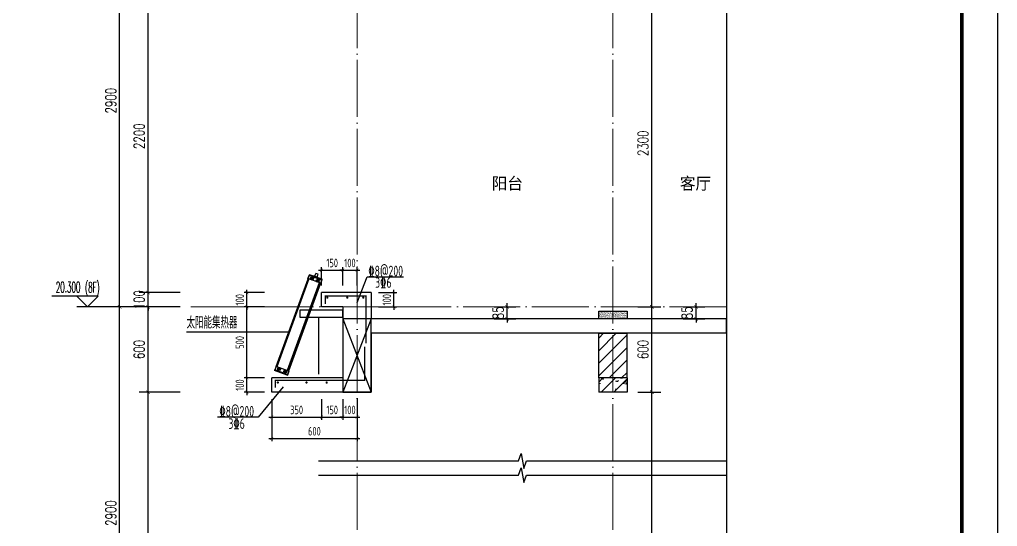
# Model space of a CAD drawing. Extents: x -1058961 to 23600, y -449123 to 2751847.
# Drawn here: x -97590 to -90711, y -22847 to -19283 of the extents above; entities that cross this region are included whole.
import ezdxf

# ---------------------------------------------------------------- set-up
doc = ezdxf.new("R2010")
doc.units = 0
doc.header["$LTSCALE"] = 1000
doc.linetypes.add('DOTE', pattern=[2.42, 2, -0.2, 0.02, -0.2])
doc.layers.get('0').update_dxf_attribs({"linetype": 'CONTINUOUS'})
doc.layers.get('DEFPOINTS').update_dxf_attribs({"linetype": 'CONTINUOUS'})
for name, color, linetype in [('DIM', 2, 'CONTINUOUS'), ('DIM_ELEV', 3, 'CONTINUOUS'), ('DIM_IDEN', 67, 'CONTINUOUS'), ('DIM_SYMB', 3, 'CONTINUOUS'), ('PUB_DIM', 3, 'CONTINUOUS'), ('PUB_TEXT', 2, 'CONTINUOUS'), ('REIN', 6, 'CONTINUOUS'), ('S-大样-砼线', 7, 'CONTINUOUS'), ('S-引出线', 40, 'CONTINUOUS'), ('TEXT', 2, 'CONTINUOUS'), ('WALL', 5, 'CONTINUOUS'), ('yichutu', 7, 'CONTINUOUS'), ('实线层', 7, 'CONTINUOUS'), ('看线', 251, 'CONTINUOUS'), ('立面-看线', 251, 'CONTINUOUS')]:
    doc.layers.add(name, color=color, linetype=linetype)
for name, color, linetype, lineweight in [('DOTE', 19, 'DOTE', 9), ('PUB_HATCH', 8, 'CONTINUOUS', 9), ('图框', 9, 'CONTINUOUS', 18)]:
    doc.layers.add(name, color=color, linetype=linetype, lineweight=lineweight)
doc.styles.add('_TCH_DIM', font='SIMPLEX.shx', dxfattribs={"width": 0.7, "bigfont": 'GBCBIG.shx'})
doc.styles.add('_TCH_DIM_T3', font='SIMPLEX', dxfattribs={"width": 0.705882, "bigfont": 'GBCBIG'})
doc.styles.add('DIM_FONT_T3', font='SIMPLEX', dxfattribs={"width": 0.705882, "bigfont": 'GBCBIG'})
doc.styles.add('TSSD_DIMENSION', font='Tssdeng.shx', dxfattribs={"width": 0.7, "bigfont": 'tssdchn.shx'})
doc.styles.add('TSSD_REIN', font='tssdeng.shx', dxfattribs={"width": 0.7, "height": 300, "bigfont": 'tssdchn.shx'})
doc.dimstyles.new('_TCH_ARCH&&25', dxfattribs={"dimtxt": 74.375, "dimasz": 25, "dimexe": 62.5, "dimexo": 75, "dimgap": 25, "dimtad": 1, "dimdec": 0, "dimzin": 0, "dimdsep": 46, "dimtxsty": '_TCH_DIM_T3', "dimblk": 'ARCHTICK', "dimcen": 0.09, "dimclrt": 7, "dimazin": 0, "dimtfac": 1, "dimtdec": 0, "dimtix": 1, "dimtmove": 2, "dimatfit": 3, "dimldrblk": 'ARCHTICK', "dimfxl": 0, "dimtolj": 1, "dimtzin": 0, "dimarcsym": 0})
doc.dimstyles.new('TSSD_20_20', dxfattribs={"dimtxt": 60, "dimasz": 20, "dimexe": 20, "dimexo": 50, "dimgap": 20, "dimtad": 1, "dimdec": 0, "dimzin": 0, "dimdsep": 46, "dimtxsty": 'TSSD_DIMENSION', "dimblk": 'ARCHTICK', "dimblk1": 'ARCHTICK', "dimblk2": 'ARCHTICK', "dimcen": 0, "dimdle": 20, "dimclrt": 7, "dimadec": 0, "dimazin": 0, "dimtfac": 1, "dimtdec": 0, "dimtix": 1, "dimtmove": 2, "dimatfit": 3, "dimfxl": 0, "dimtolj": 1, "dimtzin": 0, "dimarcsym": 0})

# ---------------------------------------------------------------- blocks, each defined once
blk = doc.blocks.new('GFDDDDRG')
at = {"layer": '图框'}
blk.add_lwpolyline([(923310, -107437), (923310, -159999), (893610, -159999), (893610, -107437)], close=True, dxfattribs=at)
blk.add_lwpolyline([(923310, -107437), (923310, -159999), (893610, -159999), (893610, -107437)], close=True, dxfattribs=at)
at = {"layer": '图框', "const_width": 50}
blk.add_lwpolyline([(894110, -159499), (922810, -159499), (922810, -108687), (894110, -108687)], close=True, dxfattribs=at)
blk = doc.blocks.new('A$C01192DFB')
at = {"layer": '实线层', "color": 5}
for p, q in [((-468.5, -396.9), (-243.8, 220.5)), ((-243.5, 220.4), (-468.2, -397)), ((-467.7, -397.2), (-243, 220.2)), ((-240, 219.1), (-464.7, -398.3)), ((-239.5, 218.9), (-464.2, -398.5)), ((-245.2, 221), (-235.1, 248.7)), ((-155, 188.2), (-245.2, 221)), ((-244.8, 220.8), (-234.5, 249)), ((-146.5, 211.5), (-236.8, 244.3)), ((-146.9, 212), (-236.2, 244.4)), ((-235.1, 248.7), (-234.7, 248.5)), ((-145.3, 216.4), (-234.6, 248.9)), ((-145.2, 216.5), (-234.5, 249)), ((-219.7, 220.8), (-218.7, 223.5)), ((-217.8, 218.6), (-219.7, 220.8)), ((-219.4, 214.4), (-214.3, 228.2)), ((-218.7, 223.5), (-215.9, 224)), ((-215, 219.1), (-217.8, 218.6)), ((-215.9, 224), (-214, 221.8)), ((-214, 221.8), (-215, 219.1)), ((-196.4, 238.3), (-203, 237.5)), ((-176.7, 228), (-203, 237.5)), ((-196.4, 238.3), (-189.3, 257.6)), ((-196.4, 238.3), (-181.3, 232.8)), ((-174.3, 252.1), (-189.3, 257.6)), ((-181.3, 232.8), (-174.3, 252.1)), ((-181.3, 232.8), (-176.7, 228)), ((-179.3, 206.1), (-178.4, 208.8)), ((-179, 199.7), (-174, 213.5)), ((-178.4, 208.8), (-175.5, 209.3)), ((-175.5, 209.3), (-173.7, 207.1)), ((-173.7, 207.1), (-174.6, 204.4)), ((-155.5, 188.3), (-145.2, 216.5)), ((-155, 188.2), (-144.9, 215.9)), ((-144.9, 215.9), (-145.4, 216)), ((-166, 192.2), (-390.7, -425.2)), ((-165.7, 192), (-390.4, -425.3)), ((-381.9, -428.4), (-157.2, 189)), ((-156.8, 188.8), (-381.5, -428.6)), ((-381.1, -428.7), (-156.4, 188.7)), ((-177.5, 203.9), (-179.3, 206.1)), ((-174.6, 204.4), (-177.5, 203.9)), ((-469.9, -396.4), (-480, -424.1)), ((-469.5, -396.6), (-479.7, -424.8)), ((-379.7, -429.2), (-469.9, -396.4)), ((-379.7, -429.2), (-468, -397.1)), ((-450.2, -412.7), (-451.2, -415.4)), ((-445.9, -408), (-450.9, -421.8)), ((-447.4, -412.2), (-450.2, -412.7)), ((-445.5, -414.4), (-447.4, -412.2)), ((-480, -424.1), (-479.6, -424.3)), ((-390.4, -457.1), (-479.7, -424.6)), ((-390.5, -457.2), (-479.7, -424.8)), ((-388.2, -452.5), (-478.4, -419.7)), ((-388.8, -452.7), (-478.1, -420.2)), ((-451.2, -415.4), (-449.4, -417.6)), ((-449.4, -417.6), (-446.5, -417.1)), ((-446.5, -417.1), (-445.5, -414.4)), ((-406.6, -428.6), (-407.6, -431.3)), ((-407.6, -431.3), (-405.7, -433.5)), ((-402.2, -423.9), (-407.2, -437.7)), ((-403.7, -428.1), (-406.6, -428.6)), ((-405.7, -433.5), (-402.9, -433)), ((-401.9, -430.3), (-403.7, -428.1)), ((-402.9, -433), (-401.9, -430.3)), ((-380.2, -429.1), (-390.5, -457.2)), ((-389.8, -456.9), (-390.3, -456.8)), ((-379.7, -429.2), (-389.8, -456.9))]:
    blk.add_line(p, q, dxfattribs=at)
for points in [[(-236.8, 244.3), (-236.7, 244.4), (-236.5, 244.5), (-236.4, 244.5), (-236.2, 244.4)], [(-146.5, 211.5), (-146.5, 211.6), (-146.6, 211.7), (-146.7, 211.9), (-146.9, 212)], [(-478.4, -419.7), (-478.4, -419.8), (-478.4, -420), (-478.2, -420.1), (-478.1, -420.2)], [(-388.2, -452.5), (-388.3, -452.6), (-388.4, -452.7), (-388.6, -452.7), (-388.8, -452.7)]]:
    blk.add_lwpolyline(points, dxfattribs=at)
blk.add_lwpolyline([(0, 0), (-302.4, 0), (-302.4, -49.7), (0, -49.7)], close=True, dxfattribs=at)
for centre, radius in [((-216.8, 221.3), 10), ((-216.8, 221.3), 9.5), ((-176.5, 206.6), 10), ((-176.5, 206.6), 9.5), ((-448.4, -414.9), 10), ((-448.4, -414.9), 9.5), ((-404.7, -430.8), 10), ((-404.7, -430.8), 9.5)]:
    blk.add_circle(centre, radius, dxfattribs=at)
for centre, start, end in [((-234.7, 248.5), 70, 160), ((-145.4, 216), 340, 70), ((-479.6, -424.3), 160, 250), ((-390.3, -456.8), 250, 340)]:
    blk.add_arc(centre, 0.5, start, end, dxfattribs=at)
blk = doc.blocks.new('_ArchTick')
at = {"color": 0, "linetype": 'ByBlock', "const_width": 0.15}
blk.add_lwpolyline([(-0.5, -0.5), (0.5, 0.5)], dxfattribs=at)
blk = doc.blocks.new('*D3242')
at = {"layer": 'DEFPOINTS', "color": 0}
for p in [(871532.9, -114286.1), (871707.5, -114286.1), (871707.5, -114386.1)]:
    blk.add_point(p, dxfattribs=at)
at = {"layer": 'DIM', "color": 0, "lineweight": -2}
for p, q in [((871532.9, -114286.1), (871532.9, -114266.1)), ((871657.5, -114286.1), (871512.9, -114286.1)), ((871532.9, -114386.1), (871532.9, -114286.1)), ((871657.5, -114386.1), (871512.9, -114386.1)), ((871532.9, -114386.1), (871532.9, -114406.1))]:
    blk.add_line(p, q, dxfattribs=at)
at = {"layer": 'DIM', "color": 0, "lineweight": -2, "xscale": 20, "yscale": 20, "zscale": 20}
for p, rotation in [((871532.9, -114286.1), 270), ((871532.9, -114386.1), 90)]:
    blk.add_blockref('_ArchTick', p, dxfattribs=dict(at, rotation=rotation))
at = {"layer": 'DIM', "color": 7, "insert": (871482.9, -114336.1), "char_height": 60, "attachment_point": 5, "rotation": 90, "style": 'TSSD_DIMENSION'}
blk.add_mtext('\\A1;100', dxfattribs=at)
blk = doc.blocks.new('*D3243')
at = {"layer": 'DEFPOINTS', "color": 0}
for p in [(871532.9, -114386.1), (871707.5, -114386.1), (871707.5, -114886.1)]:
    blk.add_point(p, dxfattribs=at)
at = {"layer": 'DIM', "color": 0, "lineweight": -2}
for p, q in [((871657.5, -114386.1), (871512.9, -114386.1)), ((871532.9, -114906.1), (871532.9, -114366.1)), ((871657.5, -114886.1), (871512.9, -114886.1))]:
    blk.add_line(p, q, dxfattribs=at)
at = {"layer": 'DIM', "color": 0, "lineweight": -2, "xscale": 20, "yscale": 20, "zscale": 20}
for p, rotation in [((871532.9, -114386.1), 90), ((871532.9, -114886.1), 270)]:
    blk.add_blockref('_ArchTick', p, dxfattribs=dict(at, rotation=rotation))
at = {"layer": 'DIM', "color": 7, "insert": (871482.9, -114636.1), "char_height": 60, "attachment_point": 5, "rotation": 90, "style": 'TSSD_DIMENSION'}
blk.add_mtext('\\A1;500', dxfattribs=at)
blk = doc.blocks.new('*D3244')
at = {"layer": 'DEFPOINTS', "color": 0}
for p in [(871532.9, -114886.1), (871707.5, -114886.1), (871707.5, -114986.1)]:
    blk.add_point(p, dxfattribs=at)
at = {"layer": 'DIM', "color": 0, "lineweight": -2}
for p, q in [((871657.5, -114886.1), (871512.9, -114886.1)), ((871532.9, -114886.1), (871532.9, -114866.1)), ((871532.9, -114986.1), (871532.9, -114886.1)), ((871657.5, -114986.1), (871512.9, -114986.1)), ((871532.9, -114986.1), (871532.9, -115006.1))]:
    blk.add_line(p, q, dxfattribs=at)
at = {"layer": 'DIM', "color": 0, "lineweight": -2, "xscale": 20, "yscale": 20, "zscale": 20}
for p, rotation in [((871532.9, -114886.1), 270), ((871532.9, -114986.1), 90)]:
    blk.add_blockref('_ArchTick', p, dxfattribs=dict(at, rotation=rotation))
at = {"layer": 'DIM', "color": 7, "insert": (871482.9, -114936.1), "char_height": 60, "attachment_point": 5, "rotation": 90, "style": 'TSSD_DIMENSION'}
blk.add_mtext('\\A1;100', dxfattribs=at)
blk = doc.blocks.new('*D3245')
at = {"layer": 'DEFPOINTS', "color": 0}
for p in [(872407.5, -114286.1), (872567.5, -114286.1), (872407.5, -114386.1)]:
    blk.add_point(p, dxfattribs=at)
at = {"layer": 'DIM', "color": 0, "lineweight": -2}
for p, q in [((872567.5, -114286.1), (872567.5, -114266.1)), ((872457.5, -114286.1), (872587.5, -114286.1)), ((872567.5, -114386.1), (872567.5, -114286.1)), ((872457.5, -114386.1), (872587.5, -114386.1)), ((872567.5, -114386.1), (872567.5, -114406.1))]:
    blk.add_line(p, q, dxfattribs=at)
at = {"layer": 'DIM', "color": 0, "lineweight": -2, "xscale": 20, "yscale": 20, "zscale": 20}
for p, rotation in [((872567.5, -114286.1), 270), ((872567.5, -114386.1), 90)]:
    blk.add_blockref('_ArchTick', p, dxfattribs=dict(at, rotation=rotation))
at = {"layer": 'DIM', "color": 7, "insert": (872517.5, -114336.1), "char_height": 60, "attachment_point": 5, "rotation": 90, "style": 'TSSD_DIMENSION'}
blk.add_mtext('\\A1;100', dxfattribs=at)
blk = doc.blocks.new('*D3246')
at = {"layer": 'DEFPOINTS', "color": 0}
for p in [(872207.5, -114127.5), (872057.5, -114286.1), (872207.5, -114286.1)]:
    blk.add_point(p, dxfattribs=at)
at = {"layer": 'DIM', "color": 0, "lineweight": -2}
for p, q in [((872037.5, -114127.5), (872227.5, -114127.5)), ((872057.5, -114236.1), (872057.5, -114107.5)), ((872207.5, -114236.1), (872207.5, -114107.5))]:
    blk.add_line(p, q, dxfattribs=at)
at = {"layer": 'DIM', "color": 0, "lineweight": -2, "xscale": 20, "yscale": 20, "zscale": 20, "rotation": 180}
blk.add_blockref('_ArchTick', (872057.5, -114127.5), dxfattribs=at)
at = {"layer": 'DIM', "color": 0, "lineweight": -2, "xscale": 20, "yscale": 20, "zscale": 20}
blk.add_blockref('_ArchTick', (872207.5, -114127.5), dxfattribs=at)
at = {"layer": 'DIM', "color": 7, "insert": (872132.5, -114077.5), "char_height": 60, "attachment_point": 5, "style": 'TSSD_DIMENSION'}
blk.add_mtext('\\A1;150', dxfattribs=at)
blk = doc.blocks.new('*D3247')
at = {"layer": 'DEFPOINTS', "color": 0}
for p in [(872307.5, -114127.5), (872207.5, -114286.1), (872307.5, -114286.1)]:
    blk.add_point(p, dxfattribs=at)
at = {"layer": 'DIM', "color": 0, "lineweight": -2}
for p, q in [((872207.5, -114127.5), (872187.5, -114127.5)), ((872207.5, -114236.1), (872207.5, -114107.5)), ((872207.5, -114127.5), (872307.5, -114127.5)), ((872307.5, -114236.1), (872307.5, -114107.5)), ((872307.5, -114127.5), (872327.5, -114127.5))]:
    blk.add_line(p, q, dxfattribs=at)
at = {"layer": 'DIM', "color": 0, "lineweight": -2, "xscale": 20, "yscale": 20, "zscale": 20}
blk.add_blockref('_ArchTick', (872207.5, -114127.5), dxfattribs=at)
at = {"layer": 'DIM', "color": 0, "lineweight": -2, "xscale": 20, "yscale": 20, "zscale": 20, "rotation": 180}
blk.add_blockref('_ArchTick', (872307.5, -114127.5), dxfattribs=at)
at = {"layer": 'DIM', "color": 7, "insert": (872257.5, -114077.5), "char_height": 60, "attachment_point": 5, "style": 'TSSD_DIMENSION'}
blk.add_mtext('\\A1;100', dxfattribs=at)
blk = doc.blocks.new('*D3248')
at = {"layer": 'DEFPOINTS', "color": 0}
for p in [(874526.4, -114386.1), (874692.4, -114386.1), (874526.4, -114471.1)]:
    blk.add_point(p, dxfattribs=at)
at = {"layer": 'PUB_DIM', "color": 0, "lineweight": -2}
for p, q in [((874601.4, -114386.1), (874754.9, -114386.1)), ((874692.4, -114386.1), (874692.4, -114361.1)), ((874692.4, -114471.1), (874692.4, -114386.1)), ((874601.4, -114471.1), (874754.9, -114471.1)), ((874692.4, -114471.1), (874692.4, -114496.1))]:
    blk.add_line(p, q, dxfattribs=at)
at = {"layer": 'PUB_DIM', "color": 0, "lineweight": -2, "xscale": 25, "yscale": 25, "zscale": 25}
for p, rotation in [((874692.4, -114386.1), 270), ((874692.4, -114471.1), 90)]:
    blk.add_blockref('_ArchTick', p, dxfattribs=dict(at, rotation=rotation))
at = {"layer": 'PUB_DIM', "color": 7, "insert": (874630.2, -114428.6), "char_height": 74.38, "attachment_point": 5, "rotation": 90, "style": '_TCH_DIM_T3'}
blk.add_mtext('\\A1;85', dxfattribs=at)
blk = doc.blocks.new('*D3249')
at = {"layer": 'DEFPOINTS', "color": 0}
for p in [(873197.3, -114386.1), (873363.3, -114386.1), (873197.3, -114471.1)]:
    blk.add_point(p, dxfattribs=at)
at = {"layer": 'PUB_DIM', "color": 0, "lineweight": -2}
for p, q in [((873272.3, -114386.1), (873425.8, -114386.1)), ((873363.3, -114386.1), (873363.3, -114361.1)), ((873363.3, -114471.1), (873363.3, -114386.1)), ((873272.3, -114471.1), (873425.8, -114471.1)), ((873363.3, -114471.1), (873363.3, -114496.1))]:
    blk.add_line(p, q, dxfattribs=at)
at = {"layer": 'PUB_DIM', "color": 0, "lineweight": -2, "xscale": 25, "yscale": 25, "zscale": 25}
for p, rotation in [((873363.3, -114386.1), 270), ((873363.3, -114471.1), 90)]:
    blk.add_blockref('_ArchTick', p, dxfattribs=dict(at, rotation=rotation))
at = {"layer": 'PUB_DIM', "color": 7, "insert": (873301.1, -114428.6), "char_height": 74.38, "attachment_point": 5, "rotation": 90, "style": '_TCH_DIM_T3'}
blk.add_mtext('\\A1;85', dxfattribs=at)
blk = doc.blocks.new('*D3250')
at = {"layer": 'DEFPOINTS', "color": 0}
for p in [(871707.5, -114986.1), (872057.5, -114986.1), (872057.5, -115161.1)]:
    blk.add_point(p, dxfattribs=at)
at = {"layer": 'DIM', "color": 0, "lineweight": -2}
for p, q in [((871707.5, -115036.1), (871707.5, -115181.1)), ((872057.5, -115036.1), (872057.5, -115181.1)), ((871687.5, -115161.1), (872077.5, -115161.1))]:
    blk.add_line(p, q, dxfattribs=at)
at = {"layer": 'DIM', "color": 0, "lineweight": -2, "xscale": 20, "yscale": 20, "zscale": 20, "rotation": 180}
blk.add_blockref('_ArchTick', (871707.5, -115161.1), dxfattribs=at)
at = {"layer": 'DIM', "color": 0, "lineweight": -2, "xscale": 20, "yscale": 20, "zscale": 20}
blk.add_blockref('_ArchTick', (872057.5, -115161.1), dxfattribs=at)
at = {"layer": 'DIM', "color": 7, "insert": (871882.5, -115111.1), "char_height": 60, "attachment_point": 5, "style": 'TSSD_DIMENSION'}
blk.add_mtext('\\A1;350', dxfattribs=at)
blk = doc.blocks.new('*D3251')
at = {"layer": 'DEFPOINTS', "color": 0}
for p in [(872057.5, -114986.1), (872207.5, -114986.1), (872207.5, -115161.1)]:
    blk.add_point(p, dxfattribs=at)
at = {"layer": 'DIM', "color": 0, "lineweight": -2}
for p, q in [((872057.5, -115036.1), (872057.5, -115181.1)), ((872207.5, -115036.1), (872207.5, -115181.1)), ((872037.5, -115161.1), (872227.5, -115161.1))]:
    blk.add_line(p, q, dxfattribs=at)
at = {"layer": 'DIM', "color": 0, "lineweight": -2, "xscale": 20, "yscale": 20, "zscale": 20, "rotation": 180}
blk.add_blockref('_ArchTick', (872057.5, -115161.1), dxfattribs=at)
at = {"layer": 'DIM', "color": 0, "lineweight": -2, "xscale": 20, "yscale": 20, "zscale": 20}
blk.add_blockref('_ArchTick', (872207.5, -115161.1), dxfattribs=at)
at = {"layer": 'DIM', "color": 7, "insert": (872132.5, -115111.1), "char_height": 60, "attachment_point": 5, "style": 'TSSD_DIMENSION'}
blk.add_mtext('\\A1;150', dxfattribs=at)
blk = doc.blocks.new('*D3252')
at = {"layer": 'DEFPOINTS', "color": 0}
for p in [(872207.5, -114986.1), (872307.5, -114986.1), (872307.5, -115161.1)]:
    blk.add_point(p, dxfattribs=at)
at = {"layer": 'DIM', "color": 0, "lineweight": -2}
for p, q in [((872207.5, -115036.1), (872207.5, -115181.1)), ((872307.5, -115036.1), (872307.5, -115181.1)), ((872207.5, -115161.1), (872187.5, -115161.1)), ((872207.5, -115161.1), (872307.5, -115161.1)), ((872307.5, -115161.1), (872327.5, -115161.1))]:
    blk.add_line(p, q, dxfattribs=at)
at = {"layer": 'DIM', "color": 0, "lineweight": -2, "xscale": 20, "yscale": 20, "zscale": 20}
blk.add_blockref('_ArchTick', (872207.5, -115161.1), dxfattribs=at)
at = {"layer": 'DIM', "color": 0, "lineweight": -2, "xscale": 20, "yscale": 20, "zscale": 20, "rotation": 180}
blk.add_blockref('_ArchTick', (872307.5, -115161.1), dxfattribs=at)
at = {"layer": 'DIM', "color": 7, "insert": (872257.5, -115111.1), "char_height": 60, "attachment_point": 5, "style": 'TSSD_DIMENSION'}
blk.add_mtext('\\A1;100', dxfattribs=at)
blk = doc.blocks.new('*D3253')
at = {"layer": 'DEFPOINTS', "color": 0}
for p in [(871707.5, -114986.1), (872307.5, -114986.1), (872307.5, -115311.1)]:
    blk.add_point(p, dxfattribs=at)
at = {"layer": 'DIM', "color": 0, "lineweight": -2}
for p, q in [((871707.5, -115036.1), (871707.5, -115331.1)), ((872307.5, -115036.1), (872307.5, -115331.1)), ((871687.5, -115311.1), (872327.5, -115311.1))]:
    blk.add_line(p, q, dxfattribs=at)
at = {"layer": 'DIM', "color": 0, "lineweight": -2, "xscale": 20, "yscale": 20, "zscale": 20, "rotation": 180}
blk.add_blockref('_ArchTick', (871707.5, -115311.1), dxfattribs=at)
at = {"layer": 'DIM', "color": 0, "lineweight": -2, "xscale": 20, "yscale": 20, "zscale": 20}
blk.add_blockref('_ArchTick', (872307.5, -115311.1), dxfattribs=at)
at = {"layer": 'DIM', "color": 7, "insert": (872007.5, -115261.1), "char_height": 60, "attachment_point": 5, "style": 'TSSD_DIMENSION'}
blk.add_mtext('\\A1;600', dxfattribs=at)
blk = doc.blocks.new('yct-1051-594-26275-14850-25-1002.0')
at = {"layer": 'yichutu', "color": 7}
blk.add_lwpolyline([(0, 0), (0, 14850), (26275, 14850), (26275, 0)], close=True, dxfattribs=at)
blk = doc.blocks.new('*D1691')
at = {"layer": 'DEFPOINTS', "color": 0}
for p in [(-93315.9, -21903.1), (-93141.9, -21903.1), (-93315.9, -24203.1)]:
    blk.add_point(p, dxfattribs=at)
at = {"layer": 'PUB_DIM', "color": 0, "lineweight": -2}
for p, q in [((-93240.9, -21903.1), (-93079.4, -21903.1)), ((-93141.9, -24203.1), (-93141.9, -21903.1)), ((-93240.9, -24203.1), (-93079.4, -24203.1))]:
    blk.add_line(p, q, dxfattribs=at)
at = {"layer": 'PUB_DIM', "color": 0, "lineweight": -2, "xscale": 25, "yscale": 25, "zscale": 25}
for p, rotation in [((-93141.9, -21903.1), 90), ((-93141.9, -24203.1), 270)]:
    blk.add_blockref('_ArchTick', p, dxfattribs=dict(at, rotation=rotation))
at = {"layer": 'PUB_DIM', "color": 7, "insert": (-93204.1, -23053.1), "char_height": 74.38, "attachment_point": 5, "rotation": 90, "style": '_TCH_DIM_T3'}
blk.add_mtext('\\A1;2300', dxfattribs=at)
blk = doc.blocks.new('*D1692')
at = {"layer": 'DEFPOINTS', "color": 0}
for p in [(-93315.9, -21303.1), (-93141.9, -21303.1), (-93315.9, -21903.1)]:
    blk.add_point(p, dxfattribs=at)
at = {"layer": 'PUB_DIM', "color": 0, "lineweight": -2}
for p, q in [((-93240.9, -21303.1), (-93079.4, -21303.1)), ((-93141.9, -21903.1), (-93141.9, -21303.1)), ((-93240.9, -21903.1), (-93079.4, -21903.1))]:
    blk.add_line(p, q, dxfattribs=at)
at = {"layer": 'PUB_DIM', "color": 0, "lineweight": -2, "xscale": 25, "yscale": 25, "zscale": 25}
for p, rotation in [((-93141.9, -21303.1), 90), ((-93141.9, -21903.1), 270)]:
    blk.add_blockref('_ArchTick', p, dxfattribs=dict(at, rotation=rotation))
at = {"layer": 'PUB_DIM', "color": 7, "insert": (-93204.1, -21603.1), "char_height": 74.38, "attachment_point": 5, "rotation": 90, "style": '_TCH_DIM_T3'}
blk.add_mtext('\\A1;600', dxfattribs=at)
blk = doc.blocks.new('*D1693')
at = {"layer": 'DEFPOINTS', "color": 0}
for p in [(-93315.9, -19003.1), (-93141.9, -19003.1), (-93315.9, -21303.1)]:
    blk.add_point(p, dxfattribs=at)
at = {"layer": 'PUB_DIM', "color": 0, "lineweight": -2}
for p, q in [((-93240.9, -19003.1), (-93079.4, -19003.1)), ((-93141.9, -21303.1), (-93141.9, -19003.1)), ((-93240.9, -21303.1), (-93079.4, -21303.1))]:
    blk.add_line(p, q, dxfattribs=at)
at = {"layer": 'PUB_DIM', "color": 0, "lineweight": -2, "xscale": 25, "yscale": 25, "zscale": 25}
for p, rotation in [((-93141.9, -19003.1), 90), ((-93141.9, -21303.1), 270)]:
    blk.add_blockref('_ArchTick', p, dxfattribs=dict(at, rotation=rotation))
at = {"layer": 'PUB_DIM', "color": 7, "insert": (-93204.1, -20153.1), "char_height": 74.38, "attachment_point": 5, "rotation": 90, "style": '_TCH_DIM_T3'}
blk.add_mtext('\\A1;2300', dxfattribs=at)
blk = doc.blocks.new('*D1559')
at = {"layer": 'DEFPOINTS', "color": 0}
for p in [(-96686.1, -21903.1), (-96386.1, -21903.1), (-96386.1, -24103.1)]:
    blk.add_point(p, dxfattribs=at)
at = {"layer": 'PUB_DIM', "color": 0, "lineweight": -2}
for p, q in [((-96461.1, -21903.1), (-96748.6, -21903.1)), ((-96686.1, -24103.1), (-96686.1, -21903.1)), ((-96461.1, -24103.1), (-96748.6, -24103.1))]:
    blk.add_line(p, q, dxfattribs=at)
at = {"layer": 'PUB_DIM', "color": 0, "lineweight": -2, "xscale": 25, "yscale": 25, "zscale": 25}
for p, rotation in [((-96686.1, -21903.1), 90), ((-96686.1, -24103.1), 270)]:
    blk.add_blockref('_ArchTick', p, dxfattribs=dict(at, rotation=rotation))
at = {"layer": 'PUB_DIM', "color": 7, "insert": (-96748.3, -23003.1), "char_height": 74.38, "attachment_point": 5, "rotation": 90, "style": '_TCH_DIM_T3'}
blk.add_mtext('\\A1;2200', dxfattribs=at)
blk = doc.blocks.new('*D1560')
at = {"layer": 'DEFPOINTS', "color": 0}
for p in [(-96686.1, -21303.1), (-96386.1, -21303.1), (-96386.1, -21903.1)]:
    blk.add_point(p, dxfattribs=at)
at = {"layer": 'PUB_DIM', "color": 0, "lineweight": -2}
for p, q in [((-96461.1, -21303.1), (-96748.6, -21303.1)), ((-96686.1, -21903.1), (-96686.1, -21303.1)), ((-96461.1, -21903.1), (-96748.6, -21903.1))]:
    blk.add_line(p, q, dxfattribs=at)
at = {"layer": 'PUB_DIM', "color": 0, "lineweight": -2, "xscale": 25, "yscale": 25, "zscale": 25}
for p, rotation in [((-96686.1, -21303.1), 90), ((-96686.1, -21903.1), 270)]:
    blk.add_blockref('_ArchTick', p, dxfattribs=dict(at, rotation=rotation))
at = {"layer": 'PUB_DIM', "color": 7, "insert": (-96748.3, -21603.1), "char_height": 74.38, "attachment_point": 5, "rotation": 90, "style": '_TCH_DIM_T3'}
blk.add_mtext('\\A1;600', dxfattribs=at)
blk = doc.blocks.new('*D1561')
at = {"layer": 'DEFPOINTS', "color": 0}
for p in [(-96686.1, -21203.1), (-96386.1, -21203.1), (-96386.1, -21303.1)]:
    blk.add_point(p, dxfattribs=at)
at = {"layer": 'PUB_DIM', "color": 0, "lineweight": -2}
for p, q in [((-96686.1, -21203.1), (-96686.1, -21178.1)), ((-96461.1, -21203.1), (-96748.6, -21203.1)), ((-96686.1, -21303.1), (-96686.1, -21203.1)), ((-96461.1, -21303.1), (-96748.6, -21303.1)), ((-96686.1, -21303.1), (-96686.1, -21328.1))]:
    blk.add_line(p, q, dxfattribs=at)
at = {"layer": 'PUB_DIM', "color": 0, "lineweight": -2, "xscale": 25, "yscale": 25, "zscale": 25}
for p, rotation in [((-96686.1, -21203.1), 270), ((-96686.1, -21303.1), 90)]:
    blk.add_blockref('_ArchTick', p, dxfattribs=dict(at, rotation=rotation))
at = {"layer": 'PUB_DIM', "color": 7, "insert": (-96748.3, -21253.1), "char_height": 74.38, "attachment_point": 5, "rotation": 90, "style": '_TCH_DIM_T3'}
blk.add_mtext('\\A1;100', dxfattribs=at)
blk = doc.blocks.new('*D1562')
at = {"layer": 'DEFPOINTS', "color": 0}
for p in [(-96686.1, -19003.1), (-96386.1, -19003.1), (-96386.1, -21203.1)]:
    blk.add_point(p, dxfattribs=at)
at = {"layer": 'PUB_DIM', "color": 0, "lineweight": -2}
for p, q in [((-96461.1, -19003.1), (-96748.6, -19003.1)), ((-96686.1, -21203.1), (-96686.1, -19003.1)), ((-96461.1, -21203.1), (-96748.6, -21203.1))]:
    blk.add_line(p, q, dxfattribs=at)
at = {"layer": 'PUB_DIM', "color": 0, "lineweight": -2, "xscale": 25, "yscale": 25, "zscale": 25}
for p, rotation in [((-96686.1, -19003.1), 90), ((-96686.1, -21203.1), 270)]:
    blk.add_blockref('_ArchTick', p, dxfattribs=dict(at, rotation=rotation))
at = {"layer": 'PUB_DIM', "color": 7, "insert": (-96748.3, -20103.1), "char_height": 74.38, "attachment_point": 5, "rotation": 90, "style": '_TCH_DIM_T3'}
blk.add_mtext('\\A1;2200', dxfattribs=at)
blk = doc.blocks.new('*D1572')
at = {"layer": 'DEFPOINTS', "color": 0}
for p in [(-96886.1, -21303.1), (-96386.1, -21303.1), (-96386.1, -24203.1)]:
    blk.add_point(p, dxfattribs=at)
at = {"layer": 'PUB_DIM', "color": 0, "lineweight": -2}
for p, q in [((-96461.1, -21303.1), (-96948.6, -21303.1)), ((-96886.1, -24203.1), (-96886.1, -21303.1)), ((-96461.1, -24203.1), (-96948.6, -24203.1))]:
    blk.add_line(p, q, dxfattribs=at)
at = {"layer": 'PUB_DIM', "color": 0, "lineweight": -2, "xscale": 25, "yscale": 25, "zscale": 25}
for p, rotation in [((-96886.1, -21303.1), 90), ((-96886.1, -24203.1), 270)]:
    blk.add_blockref('_ArchTick', p, dxfattribs=dict(at, rotation=rotation))
at = {"layer": 'PUB_DIM', "color": 7, "insert": (-96948.3, -22753.1), "char_height": 74.38, "attachment_point": 5, "rotation": 90, "style": '_TCH_DIM_T3'}
blk.add_mtext('\\A1;2900', dxfattribs=at)
blk = doc.blocks.new('*D1573')
at = {"layer": 'DEFPOINTS', "color": 0}
for p in [(-96886.1, -18403.1), (-96386.1, -18403.1), (-96386.1, -21303.1)]:
    blk.add_point(p, dxfattribs=at)
at = {"layer": 'PUB_DIM', "color": 0, "lineweight": -2}
for p, q in [((-96461.1, -18403.1), (-96948.6, -18403.1)), ((-96886.1, -21303.1), (-96886.1, -18403.1)), ((-96461.1, -21303.1), (-96948.6, -21303.1))]:
    blk.add_line(p, q, dxfattribs=at)
at = {"layer": 'PUB_DIM', "color": 0, "lineweight": -2, "xscale": 25, "yscale": 25, "zscale": 25}
for p, rotation in [((-96886.1, -18403.1), 90), ((-96886.1, -21303.1), 270)]:
    blk.add_blockref('_ArchTick', p, dxfattribs=dict(at, rotation=rotation))
at = {"layer": 'PUB_DIM', "color": 7, "insert": (-96948.3, -19853.1), "char_height": 74.38, "attachment_point": 5, "rotation": 90, "style": '_TCH_DIM_T3'}
blk.add_mtext('\\A1;2900', dxfattribs=at)
blk = doc.blocks.new('A$C6EAB53B2')
at = {"layer": 'REIN'}
blk.add_lwpolyline([(818.6, 871.6, 9, 9, 0), (818.6, 929.8, 9, 9, 0), (1104.4, 929.8, 9, 9, 0), (1104.4, 595.1, 9, 9, 0)], format="xyseb", dxfattribs=at)
at = {"layer": 'REIN', "const_width": 8}
for points in [[(829.1, 917.5, 1), (837.1, 917.5, 1)], [(969.6, 917.5, 1), (977.6, 917.5, 1)], [(1082.2, 917.5, 1), (1090.2, 917.5, 1)], [(481.4, 320.3, 1), (489.4, 320.3, 1)], [(682.9, 320.3, 1), (690.9, 320.3, 1)], [(824.6, 320.3, 1), (832.6, 320.3, 1)]]:
    blk.add_lwpolyline(points, format="xyb", close=True, dxfattribs=at)
at = {"layer": 'REIN', "const_width": 9}
blk.add_lwpolyline([(467.5, 285.1), (467.5, 335.4), (1096.1, 335.4), (1096.1, 572.3)], dxfattribs=at)
at = {"layer": 'S-大样-砼线'}
for p, q in [((942.2, 767.5), (1142.2, 252.5)), ((1142.2, 767.5), (942.2, 252.5))]:
    blk.add_line(p, q, dxfattribs=at)
blk.add_lwpolyline([(1142.2, 767.5), (942.2, 767.5), (942.2, 252.5), (1142.2, 252.5)], close=True, dxfattribs=at)
at = {"layer": 'S-引出线'}
for points in [[(1042.2, 882.2), (1112.8, 1064.4), (1369.8, 1064.4)], [(521.6, 291.2), (347.8, 77.8), (59.4, 77.8)]]:
    blk.add_lwpolyline(points, dxfattribs=at)
at = {"layer": 'TEXT', "style": 'TSSD_REIN', "width": 0.7}
for s, p in [('%%1328@200', (1121, 1067)), ('3%%1326', (1168.9, 986.1)), ('%%1328@200', (72.9, 80.4)), ('3%%1326', (136.7, -5.8))]:
    blk.add_text(s, height=75, rotation=0, dxfattribs=at).set_placement(p)
blk = doc.blocks.new('GDGDGDRGRDGDR')
at = {"layer": 'PUB_HATCH'}
h = blk.add_hatch(dxfattribs=at)
h.set_pattern_fill('普通砖', color=256, scale=25, style=0)
h.set_pattern_definition([(45, (0, 44.88), (-44.1941915, 44.1941915), [])])
h.paths.add_polyline_path([(874007.5, -114886.1), (874207.5, -114886.1), (874207.5, -114571.1), (874007.5, -114571.1)])
h = blk.add_hatch(dxfattribs=at)
h.set_pattern_fill('钢筋混凝土', color=256, scale=25, style=0)
h.set_pattern_definition([(45, (0, 0), (-44.194174, 44.194174), []), (50, (0, 0), (179.315046, -15.688034), [18.75, -206.25]), (355, (0, 0), (-34.687833, 188.048033), [15, -165]), (100.4514, (14.94, -1.3), (144.627345, 172.359886), [15.935047, -175.285528]), (46.1842, (0, 50), (266.81026, -41.379754), [28.125, -309.375]), (96.6356, (22.23, 46.55), (233.66568, 243.52947), [23.90257, -262.92825]), (351.1842, (0, 50), (233.66549, 243.52965), [22.5, -247.5]), (21, (25, 37.5), (149.226763, -100.654723), [18.75, -206.25]), (326, (25, 37.5), (60.828833, 181.28751), [15, -165]), (71.4514, (37.44, 29.11), (210.055657, 80.632624), [15.935047, -175.285528]), (37.5, (0, 0), (3.039964, 83.2234635), [0, -163, 0, -167.5, 0, -165.625]), (7.5, (0, 0), (65.767384, 98.602928), [0, -95.5, 0, -159.25, 0, -63.125]), (327.5, (-55.75, 0), (133.455609, -5.638718), [0, -62.5, 0, -195, 0, -258.75]), (317.5, (-80.75, 0), (145.796542, 25.026246), [0, -81.25, 0, -129.5, 0, -183.75])])
h.paths.add_polyline_path([(874007.5, -114886.1), (874007.5, -114986.1), (874207.5, -114986.1), (874207.5, -114886.1)])
at = {"layer": '立面-看线'}
h = blk.add_hatch(dxfattribs=at)
h.set_pattern_fill('碎沙', color=256, scale=4)
h.set_pattern_definition([(37.5, (72954.267, -499833.035), (-0.32000626, 9.78826475), [0, -7.7216, 0, -8.636, 0, -8.255]), (7.5, (72954.267, -499833.035), (8.99046566, 14.33650201), [0, -4.1656, 0, -6.9596, 0, -2.667]), (327.5, (72948.0185, -499833.035), (15.819847405, 0.02874369), [0, -2.54, 0, -9.144, 0, -11.938]), (317.5, (72948.019, -499833.035), (15.27112905, 4.45858647), [0, -1.27, 0, -5.9944, 0, -6.858])])
h.paths.add_polyline_path([(874007.5, -114471.1), (874207.5, -114471.1), (874207.5, -114416.1), (874007.5, -114416.1)])
at = {"layer": 'DIM_IDEN'}
for p, q in [((871646, -114563.6), (871108.6, -114563.6)), ((871827.1, -114563.6), (871646, -114563.6))]:
    blk.add_line(p, q, dxfattribs=at)
at = {"layer": 'WALL'}
for p, q in [((872407.5, -114286.1), (872057.5, -114286.1)), ((872057.5, -114386.1), (872057.5, -114286.1)), ((872407.5, -114286.1), (872407.5, -114471.1)), ((872207.5, -114386.1), (872057.5, -114386.1)), ((872207.5, -114386.1), (872207.5, -114471.1)), ((872207.5, -114471.1), (872207.5, -114886.1)), ((874906, -114471.1), (872407.5, -114471.1)), ((874906, -114571.1), (874906, -114471.1)), ((874906, -114571.1), (872407.5, -114571.1)), ((872407.5, -114571.1), (872407.5, -114986.1)), ((874007.5, -114886.1), (874007.5, -114571.1)), ((874007.5, -114571.1), (874207.5, -114571.1)), ((874207.5, -114886.1), (874207.5, -114571.1)), ((872207.5, -114886.1), (871707.5, -114886.1)), ((871707.5, -114986.1), (871707.5, -114886.1)), ((874007.5, -114886.1), (874007.5, -114986.1)), ((874207.5, -114886.1), (874007.5, -114886.1)), ((874207.5, -114886.1), (874207.5, -114986.1)), ((872407.5, -114986.1), (871707.5, -114986.1)), ((874207.5, -114986.1), (874007.5, -114986.1))]:
    blk.add_line(p, q, dxfattribs=at)
blk.add_lwpolyline([(874007.5, -114416.1), (874207.5, -114416.1), (874207.5, -114471.1), (874007.5, -114471.1)], close=True, dxfattribs=at)
at = {"layer": '看线'}
blk.add_line((872037.5, -114458.6), (872037.5, -114859.1), dxfattribs=at)
blk.add_blockref('A$C01192DFB', (872207.5, -114408.8))
at = {"layer": 'PUB_TEXT'}
for s, p in [('阳台', (873255.4, -113560.5)), ('客厅', (874578.9, -113560.5))]:
    blk.add_text(s, height=84.4, dxfattribs=at).set_placement(p)
at = {"layer": 'PUB_TEXT', "style": 'DIM_FONT_T3', "width": 0.705882}
blk.add_text('太阳能集热器', height=84.4, dxfattribs=at).set_placement((871108.6, -114538.6))
at = {"layer": 'DIM'}
for p1, p2, distance, picture, middle in [((872057.5, -114286.1), (872207.5, -114286.1), 158.6, '*D3246', (872132.5, -114077.5)), ((872207.5, -114286.1), (872307.5, -114286.1), 158.6, '*D3247', (872257.5, -114077.5)), ((871707.5, -114386.1), (871707.5, -114286.1), 174.6, '*D3242', (871482.9, -114336.1)), ((872407.5, -114386.1), (872407.5, -114286.1), -160, '*D3245', (872517.5, -114336.1)), ((871707.5, -114886.1), (871707.5, -114386.1), 174.6, '*D3243', (871482.9, -114636.1)), ((871707.5, -114986.1), (871707.5, -114886.1), 174.6, '*D3244', (871482.9, -114936.1)), ((871707.5, -114986.1), (872057.5, -114986.1), -175.1, '*D3250', (871882.5, -115111.1)), ((871707.5, -114986.1), (872307.5, -114986.1), -325.1, '*D3253', (872007.5, -115261.1)), ((872057.5, -114986.1), (872207.5, -114986.1), -175.1, '*D3251', (872132.5, -115111.1)), ((872207.5, -114986.1), (872307.5, -114986.1), -175.1, '*D3252', (872257.5, -115111.1))]:
    dim = blk.add_aligned_dim(p1=p1, p2=p2, distance=distance, dimstyle='TSSD_20_20', dxfattribs=at)
    dim.commit()
    dim.dimension.update_dxf_attribs({"geometry": picture, "text_midpoint": middle})
at = {"layer": 'PUB_DIM'}
for p1, p2, picture, middle in [((873197.3, -114471.1), (873197.3, -114386.1), '*D3249', (873301.1, -114428.6)), ((874526.4, -114471.1), (874526.4, -114386.1), '*D3248', (874630.2, -114428.6))]:
    dim = blk.add_aligned_dim(p1=p1, p2=p2, distance=-166, dimstyle='_TCH_ARCH&&25', dxfattribs=at)
    dim.commit()
    dim.dimension.update_dxf_attribs({"geometry": picture, "text_midpoint": middle})

msp = doc.modelspace()

# ---------------------------------------------------------------- linework, layer by layer
at = {"layer": 'DIM_ELEV'}
for p, q in [((-97036.1, -21228.12), (-97364.1, -21228.12)), ((-97111.1, -21303.12), (-97186.1, -21228.12)), ((-97111.1, -21303.12), (-97036.1, -21228.12)), ((-96686.1, -21303.12), (-97186.1, -21303.12))]:
    msp.add_line(p, q, dxfattribs=at)
at = {"layer": 'DIM_SYMB'}
msp.add_lwpolyline([(-92617.38, -14983.12), (-92617.38, -24615), (-92564.88, -24634.11), (-92669.88, -24652.62), (-92617.38, -24671.25), (-92617.38, -34303.12)], dxfattribs=at)
at = {"layer": 'DIM_SYMB', "color": 5}
for points in [[(-95485.91, -22386.98), (-94079.77, -22386.98), (-94060.66, -22334.48), (-94042.15, -22439.48), (-94023.52, -22386.98), (-92617.38, -22386.98)], [(-95485.91, -22486.98), (-94079.77, -22486.98), (-94060.66, -22434.48), (-94042.15, -22539.48), (-94023.52, -22486.98), (-92617.38, -22486.98)]]:
    msp.add_lwpolyline(points, dxfattribs=at)
at = {"layer": 'DOTE', "color": 1, "linetype": 'DOTE', "ltscale": 0.2}
for p, q in [((-95215.91, -34003.12), (-95215.91, -14403.12)), ((-93415.91, -34003.12), (-93415.91, -14403.12)), ((-92617.38, -21303.12), (-96386.1, -21303.12))]:
    msp.add_line(p, q, dxfattribs=at)

# ---------------------------------------------------------------- block references
at = {"xscale": 0.5, "yscale": 0.5, "zscale": 0.5}
msp.add_blockref('GFDDDDRG', (-552365.48, 41823.38), dxfattribs=at)
msp.add_blockref('GDGDGDRGRDGDR', (-967523.41, 93082.96))
at = {"layer": 'TEXT'}
msp.add_blockref('A$C6EAB53B2', (-96258.11, -22155.62), dxfattribs=at)
at = {"layer": 'yichutu', "rotation": 270}
msp.add_blockref('yct-1051-594-26275-14850-25-1002.0', (-105560.59, -11895.1), dxfattribs=at)

# ---------------------------------------------------------------- texts
at = {"layer": 'PUB_TEXT', "style": '_TCH_DIM', "width": 0.494118}
for s, p in [('(8F)', (-97129.8, -21203.1)), ('20.300', (-97335.2, -21201.87))]:
    msp.add_text(s, height=74.375, dxfattribs=at).set_placement(p)

# ---------------------------------------------------------------- dimensions: what is measured, and where the dimension line sits
at = {"layer": 'PUB_DIM'}
for p1, p2, distance, picture, middle in [((-96386.1, -21303.12), (-96386.1, -18403.12), 500, '*D1573', (-96948.29, -19853.12)), ((-96386.1, -21203.12), (-96386.1, -19003.13), 300, '*D1562', (-96748.29, -20103.13)), ((-93315.91, -21303.12), (-93315.91, -19003.13), -173.97, '*D1693', (-93204.12, -20153.13)), ((-96386.1, -21303.12), (-96386.1, -21203.12), 300, '*D1561', (-96748.29, -21253.12)), ((-96386.1, -24203.12), (-96386.1, -21303.12), 500, '*D1572', (-96948.29, -22753.12)), ((-96386.1, -21903.12), (-96386.1, -21303.12), 300, '*D1560', (-96748.29, -21603.12)), ((-93315.91, -21903.12), (-93315.91, -21303.12), -173.97, '*D1692', (-93204.12, -21603.12)), ((-96386.1, -24103.12), (-96386.1, -21903.12), 300, '*D1559', (-96748.29, -23003.12)), ((-93315.91, -24203.12), (-93315.91, -21903.12), -173.97, '*D1691', (-93204.12, -23053.12))]:
    dim = msp.add_aligned_dim(p1=p1, p2=p2, distance=distance, dimstyle='_TCH_ARCH&&25', dxfattribs=at)
    dim.commit()
    dim.dimension.update_dxf_attribs({"geometry": picture, "text_midpoint": middle})

doc.saveas('drawing.dxf')
